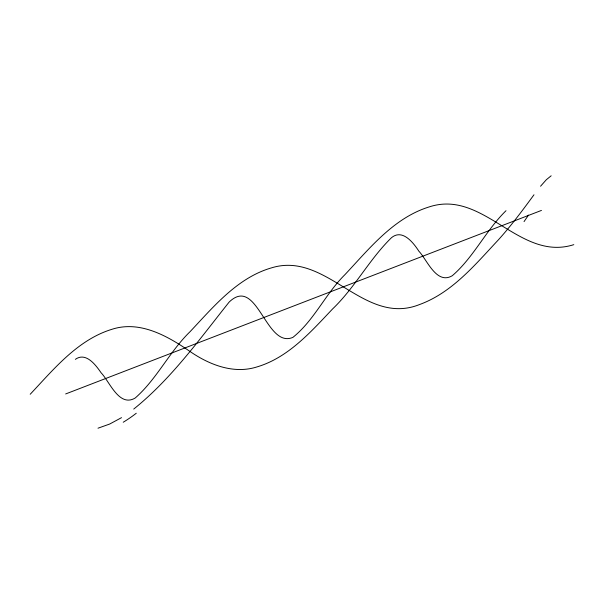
<?xml version="1.0" encoding="UTF-8"?>
<svg xmlns="http://www.w3.org/2000/svg" width="604" height="604" viewBox="0 0 604 604"><rect width="100%" height="100%" fill="white"/><g stroke="black" fill="none" stroke-linecap="round" stroke-linejoin="round"><path stroke-width="0.91" d="M533.981 194.782C522.619 210.268 511.165 225.737 498.255 239.992C475.152 264.635 452.154 292.676 419.418 304.59C363.767 326.681 326.93 250.917 271.709 267.798C237.455 277.636 213.62 306.696 190.079 331.664C169.392 351.724 156.844 379.093 135.205 398.013C119.147 407.617 109.626 381.607 101.132 372.827C95.817 365.126 86.017 351.732 75.357 359.342M540.557 186.236L546.333 179.72L551.158 175.794M506.001 210.713C485.835 230.434 473.627 257.364 452.268 275.741C436.549 284.997 427.156 259.924 418.882 251.211C413.461 242.823 402.475 228.546 391.49 237.697C369.422 259.192 354.986 287.534 332.585 308.954C310.834 331.875 288.267 357.681 256.889 366.945C233.589 374.352 209.278 364.725 190.086 351.52C167.625 336.066 139.992 320.188 111.951 329.293C77.674 339.795 53.899 369.074 30.2 394.261M133.741 409.059C171.264 378.934 199.411 339.388 229.135 302.083C257.334 274.911 265.843 349.135 292.94 337.342C314.178 320.324 325.541 293.793 344.876 274.714C369.384 248.621 393.657 217.901 429.157 206.923C483.653 188.901 519.334 262.015 573.8 244.658M121.532 417.651L109.702 424.031L97.999 428.206M65.662 393.951L541.463 210.411M136.27 413.242A105.609 79.796 -47.5 0 1 123.231 422.234M524.038 221.608A105.609 9.324 -57.7 0 1 528.538 215.092"/></g></svg>
